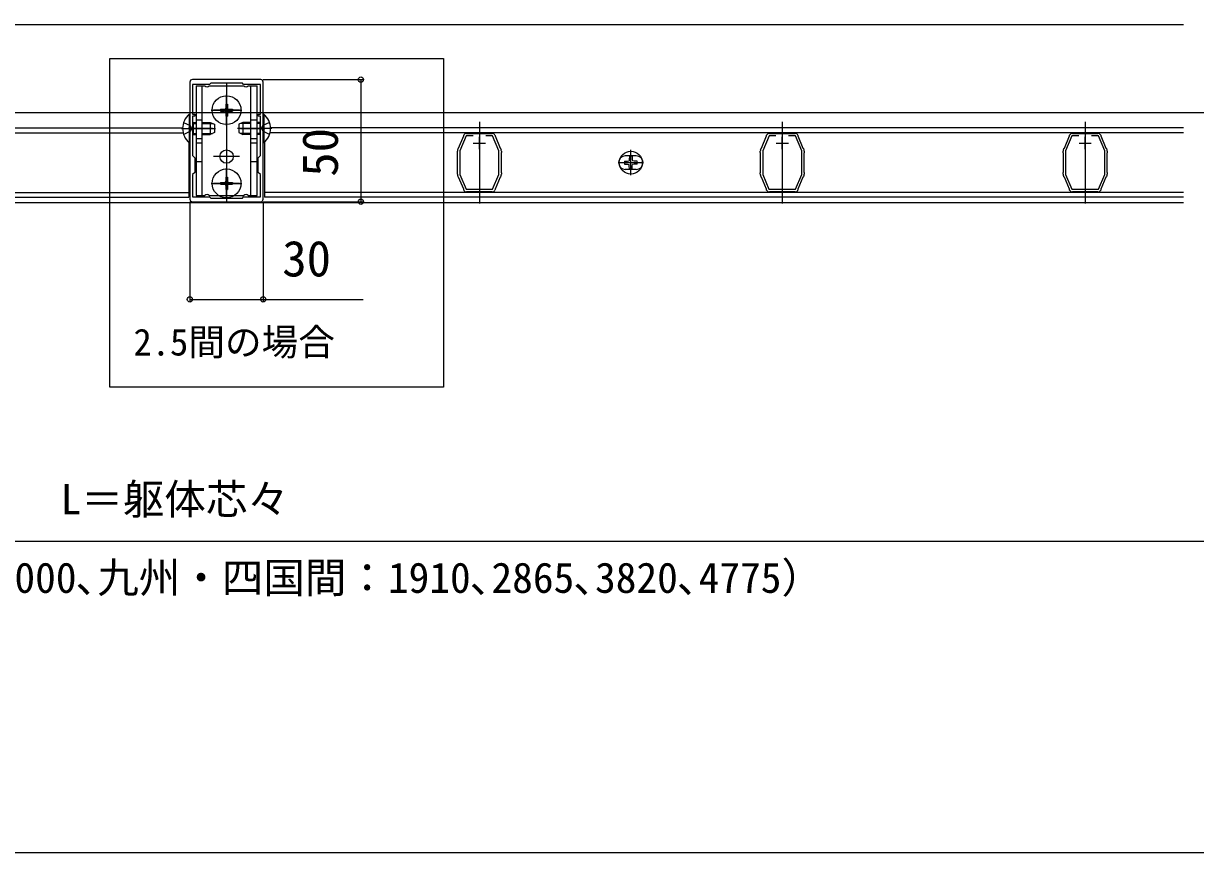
# Model space of a CAD drawing. Units: millimetres, scale not verified. Extents: x -875 to 875, y -1305 to 1298.
# Drawn here: x -61.1 to 418.7, y -1304.7 to -965.2 of the extents above; entities that cross this region are included whole.
import ezdxf
from ezdxf.enums import TextEntityAlignment as Align

# ---------------------------------------------------------------- set-up
doc = ezdxf.new("R2010")
doc.units = ezdxf.units.MM
doc.header["$LTSCALE"] = 8
for name, color, linetype in [('0-1_TABLE1', 7, 'Continuous'), ('0-3_YKK_11', 7, 'Continuous'), ('0-5_YKK_12', 2, 'Continuous'), ('0-6_YKK_13', 4, 'Continuous'), ('0-7_YKK_D', 6, 'Continuous'), ('0-8_YKK_ZWAK', 7, 'Continuous')]:
    doc.layers.add(name, color=color, linetype=linetype)
doc.styles.add('ＭＳ ゴシック', font='')
doc.styles.get('ＭＳ ゴシック').set_extended_font_data('MS Gothic')

msp = doc.modelspace()

# ---------------------------------------------------------------- linework, layer by layer
at = {"layer": '0-3_YKK_11'}
for p, q in [((36, -988.197), (8, -988.197)), ((7, -989.197), (7, -1037.197)), ((37, -1037.197), (37, -989.197)), ((125.5, -1016.7), (125.5, -1011.7)), ((249.5, -1016.7), (249.5, -1011.7)), ((373.5, -1016.7), (373.5, -1011.7)), ((123, -1014.2), (128, -1014.2)), ((247, -1014.2), (252, -1014.2)), ((371, -1014.2), (376, -1014.2)), ((8, -1038.197), (36, -1038.197))]:
    msp.add_line(p, q, dxfattribs=at)
msp.add_lwpolyline([(35.9, -1019.297), (35.9, -1003.197), (35, -1003.197), (35, -1002.397), (35.9, -1002.397), (35.9, -990.197), (29, -990.197), (28.5, -989.697), (15.5, -989.697), (15, -990.197), (8.1, -990.197), (8.1, -1002.397), (9, -1002.397), (9, -1003.197), (8.1, -1003.197), (8.1, -1019.297), (9, -1020.197), (9, -1026.197), (8.1, -1027.097), (8.1, -1036.197), (15, -1036.197), (15.5, -1036.697), (28.5, -1036.697), (29, -1036.197), (35.9, -1036.197), (35.9, -1027.097), (35, -1026.197), (35, -1020.197)], close=True, dxfattribs=at)
for points in [[(116.617, -1016.901), (116.817, -1016.424), (116.915, -1016.321), (117.012, -1016.219), (119.091, -1011.275), (119.097, -1011.138), (119.112, -1010.983)], [(122.91, -1011.2), (120.098, -1011.2), (117.5, -1017.382), (117.5, -1027.018), (120.056, -1033.1), (130.944, -1033.1), (133.5, -1027.019), (133.5, -1017.382), (130.902, -1011.2), (128.09, -1011.2)], [(120.28, -1010.207), (120.429, -1010.253), (120.557, -1010.3), (130.443, -1010.3), (130.571, -1010.253), (130.72, -1010.207)], [(131.888, -1010.983), (131.903, -1011.138), (131.909, -1011.275), (133.988, -1016.219), (134.085, -1016.321), (134.183, -1016.424), (134.383, -1016.901)], [(240.617, -1016.901), (240.817, -1016.424), (240.915, -1016.321), (241.012, -1016.219), (243.091, -1011.275), (243.097, -1011.138), (243.112, -1010.983)], [(246.91, -1011.2), (244.098, -1011.2), (241.5, -1017.382), (241.5, -1027.018), (244.056, -1033.1), (254.944, -1033.1), (257.5, -1027.019), (257.5, -1017.382), (254.902, -1011.2), (252.09, -1011.2)], [(244.28, -1010.207), (244.429, -1010.253), (244.557, -1010.3), (254.443, -1010.3), (254.571, -1010.253), (254.72, -1010.207)], [(255.888, -1010.983), (255.903, -1011.138), (255.909, -1011.275), (257.988, -1016.219), (258.085, -1016.321), (258.183, -1016.424), (258.383, -1016.901)], [(364.617, -1016.901), (364.817, -1016.424), (364.915, -1016.321), (365.012, -1016.219), (367.091, -1011.275), (367.097, -1011.138), (367.112, -1010.983)], [(370.91, -1011.2), (368.098, -1011.2), (365.5, -1017.382), (365.5, -1027.018), (368.056, -1033.1), (378.944, -1033.1), (381.5, -1027.019), (381.5, -1017.382), (378.902, -1011.2), (376.09, -1011.2)], [(368.28, -1010.207), (368.429, -1010.253), (368.557, -1010.3), (378.443, -1010.3), (378.571, -1010.253), (378.72, -1010.207)], [(379.888, -1010.983), (379.903, -1011.138), (379.909, -1011.275), (381.988, -1016.219), (382.085, -1016.321), (382.183, -1016.424), (382.383, -1016.901)], [(116.5, -1026.918), (116.5, -1026.4), (116.55, -1026.268), (116.6, -1026.135), (116.6, -1018.265), (116.55, -1018.132), (116.5, -1018), (116.5, -1017.482)], [(134.5, -1017.482), (134.5, -1018), (134.45, -1018.132), (134.4, -1018.265), (134.4, -1026.135), (134.45, -1026.268), (134.5, -1026.4), (134.5, -1026.918)], [(240.5, -1026.918), (240.5, -1026.4), (240.55, -1026.268), (240.6, -1026.135), (240.6, -1018.265), (240.55, -1018.132), (240.5, -1018), (240.5, -1017.482)], [(258.5, -1017.482), (258.5, -1018), (258.45, -1018.132), (258.4, -1018.265), (258.4, -1026.135), (258.45, -1026.268), (258.5, -1026.4), (258.5, -1026.918)], [(364.5, -1026.918), (364.5, -1026.4), (364.55, -1026.268), (364.6, -1026.135), (364.6, -1018.265), (364.55, -1018.132), (364.5, -1018), (364.5, -1017.482)], [(382.5, -1017.482), (382.5, -1018), (382.45, -1018.132), (382.4, -1018.265), (382.4, -1026.135), (382.45, -1026.268), (382.5, -1026.4), (382.5, -1026.918)], [(119.113, -1033.417), (119.097, -1033.262), (119.091, -1033.125), (117.012, -1028.181), (116.915, -1028.079), (116.817, -1027.976), (116.617, -1027.499)], [(134.383, -1027.499), (134.183, -1027.976), (134.085, -1028.079), (133.988, -1028.181), (131.909, -1033.125), (131.903, -1033.262), (131.888, -1033.417)], [(243.113, -1033.417), (243.097, -1033.262), (243.091, -1033.125), (241.012, -1028.181), (240.915, -1028.079), (240.817, -1027.976), (240.617, -1027.499)], [(258.383, -1027.499), (258.183, -1027.976), (258.085, -1028.079), (257.988, -1028.181), (255.909, -1033.125), (255.903, -1033.262), (255.888, -1033.417)], [(367.113, -1033.417), (367.097, -1033.262), (367.091, -1033.125), (365.012, -1028.181), (364.915, -1028.079), (364.817, -1027.976), (364.617, -1027.499)], [(382.383, -1027.499), (382.183, -1027.976), (382.085, -1028.079), (381.988, -1028.181), (379.909, -1033.125), (379.903, -1033.262), (379.888, -1033.417)], [(130.443, -1034.1), (120.557, -1034.1), (120.429, -1034.147), (120.28, -1034.192)], [(130.72, -1034.192), (130.572, -1034.147), (130.443, -1034.1)], [(254.443, -1034.1), (244.557, -1034.1), (244.429, -1034.147), (244.28, -1034.192)], [(254.72, -1034.192), (254.572, -1034.147), (254.443, -1034.1)], [(378.443, -1034.1), (368.557, -1034.1), (368.429, -1034.147), (368.28, -1034.192)], [(378.72, -1034.192), (378.572, -1034.147), (378.443, -1034.1)]]:
    msp.add_lwpolyline(points, dxfattribs=at)
for centre, radius, start, end in [((8, -989.197), 1, 90.00001, 179.99999), ((36, -989.197), 1, 0.00001, 89.99999), ((120.43, -1011.7), 1.5, 95.73914, 151.44347), ((130.57, -1011.7), 1.5, 28.55592, 84.26083), ((244.43, -1011.7), 1.5, 95.73914, 151.44347), ((254.57, -1011.7), 1.5, 28.55592, 84.26083), ((368.43, -1011.7), 1.5, 95.73914, 151.44347), ((378.57, -1011.7), 1.5, 28.55592, 84.26083), ((118, -1017.482), 1.5, 157.21234, 180.00008), ((133, -1017.482), 1.5, 360, 22.78773), ((242, -1017.482), 1.5, 157.21234, 180.00008), ((257, -1017.482), 1.5, 360, 22.78773), ((366, -1017.482), 1.5, 157.21234, 180.00008), ((381, -1017.482), 1.5, 360, 22.78773), ((118, -1026.918), 1.5, 179.99998, 202.78771), ((133, -1026.918), 1.5, 337.21255, 0.00006), ((242, -1026.918), 1.5, 179.99998, 202.78771), ((257, -1026.918), 1.5, 337.21255, 0.00006), ((366, -1026.918), 1.5, 179.99998, 202.78771), ((381, -1026.918), 1.5, 337.21255, 0.00006), ((120.43, -1032.7), 1.5, 208.55565, 264.26079), ((130.57, -1032.7), 1.5, 275.73925, 331.44438), ((244.43, -1032.7), 1.5, 208.55565, 264.26079), ((254.57, -1032.7), 1.5, 275.73925, 331.44438), ((368.43, -1032.7), 1.5, 208.55565, 264.26079), ((378.57, -1032.7), 1.5, 275.73925, 331.44438), ((8, -1037.197), 1, 180.00001, 269.99999), ((36, -1037.197), 1, 270.00001, 359.99999)]:
    msp.add_arc(centre, radius, start, end, dxfattribs=at)
at = {"layer": '0-5_YKK_12'}
for p, q in [((-590.5, -965.7), (413.699, -965.7)), ((-685.5, -1001.7), (729.5, -1001.7)), ((125.5, -1005.5), (125.5, -1038.9)), ((249.5, -1005.5), (249.5, -1038.9)), ((373.5, -1005.5), (373.5, -1038.9)), ((-590, -1008), (4.003, -1008)), ((-590, -1010), (4.213, -1010)), ((413.699, -1010), (39.787, -1010)), ((413.699, -1008), (39.997, -1008)), ((6.5, -1013.882), (6.5, -1036.4)), ((37.5, -1013.882), (37.5, -1036.4)), ((189.75, -1019.445), (185.25, -1019.445)), ((189.75, -1024.945), (185.25, -1024.945)), ((-590, -1034.4), (6.5, -1034.4)), ((-590, -1036.4), (6.5, -1036.4)), ((413.699, -1034.4), (37.5, -1034.4)), ((413.699, -1036.4), (37.5, -1036.4)), ((413.699, -1038.7), (-590.5, -1038.7))]:
    msp.add_line(p, q, dxfattribs=at)
msp.add_lwpolyline([(-25.826, -979.602), (110.77, -979.602), (110.77, -1114.071), (-25.826, -1114.071)], close=True, dxfattribs=at)
for centre, start, end in [((185.25, -1022.195), 90, 270), ((189.75, -1022.195), 270, 90)]:
    msp.add_arc(centre, 2.75, start, end, dxfattribs=at)
at = {"layer": '0-6_YKK_13'}
for p, q in [((9.5, -990.703), (13.134, -990.703)), ((9.5, -990.703), (9.5, -1035.703)), ((12, -1035.703), (12, -990.703)), ((14.866, -990.703), (29.134, -990.703)), ((22, -989.503), (22, -1038.703)), ((30.866, -990.703), (34.5, -990.703)), ((32, -1035.703), (32, -990.703)), ((34.5, -1035.703), (34.5, -990.703)), ((22, -1007.004), (22, -994.404)), ((6.752, -1002.303), (7, -1002.303)), ((6.752, -1002.303), (6.752, -1014.103)), ((7, -1014.103), (7, -1002.303)), ((15.7, -1000.704), (28.3, -1000.704)), ((27.3, -1000.704), (16.7, -1000.704)), ((19.5, -1000.354), (19.5, -1001.054)), ((19.5, -1000.354), (21.15, -1000.354)), ((19.5, -1001.054), (21.15, -1001.054)), ((21.65, -998.204), (22.35, -998.204)), ((21.65, -998.204), (21.65, -999.854)), ((21.65, -1001.554), (21.65, -1003.204)), ((22.35, -998.204), (22.35, -999.854)), ((22.35, -1001.554), (22.35, -1003.204)), ((22.85, -1000.354), (24.5, -1000.354)), ((22.85, -1001.054), (24.5, -1001.054)), ((24.5, -1000.354), (24.5, -1001.054)), ((37, -1014.103), (37, -1002.303)), ((37.248, -1002.303), (37, -1002.303)), ((37.248, -1002.303), (37.248, -1014.103)), ((4.417, -1005.703), (7.135, -1007.058)), ((7.744, -1008.203), (7.135, -1007.058)), ((8.4, -1005.703), (8.1, -1005.812)), ((8.4, -1006.136), (8.1, -1006.073)), ((8.4, -1005.703), (8.4, -1010.703)), ((8.4, -1005.703), (9.5, -1005.703)), ((8.4, -1006.136), (9.5, -1006.136)), ((9.5, -1004.703), (12, -1004.703)), ((12, -1005.703), (15.3, -1005.703)), ((12, -1006.136), (16.22, -1006.136)), ((15.3, -1005.703), (17, -1006.503)), ((15.3, -1005.703), (15.3, -1010.703)), ((17, -1006.503), (17, -1009.903)), ((21.65, -1003.204), (22.35, -1003.204)), ((28.7, -1005.703), (27, -1006.503)), ((27, -1006.503), (27, -1009.903)), ((32, -1006.136), (27.78, -1006.136)), ((32, -1005.703), (28.7, -1005.703)), ((28.7, -1005.703), (28.7, -1010.703)), ((32, -1004.703), (34.5, -1004.703)), ((35.6, -1005.703), (34.5, -1005.703)), ((35.6, -1006.136), (34.5, -1006.136)), ((35.6, -1005.703), (35.6, -1010.703)), ((35.6, -1005.703), (35.9, -1005.812)), ((35.6, -1006.136), (35.9, -1006.073)), ((36.256, -1008.203), (36.865, -1007.058)), ((39.583, -1005.703), (36.865, -1007.058)), ((3.5, -1008.203), (17.5, -1008.203)), ((4.417, -1010.703), (7.135, -1009.348)), ((16.3, -1008.203), (6.3, -1008.203)), ((7.744, -1008.203), (7.135, -1009.348)), ((8.4, -1010.27), (8.1, -1010.333)), ((8.4, -1010.703), (8.1, -1010.594)), ((8.4, -1010.27), (9.5, -1010.27)), ((8.4, -1010.703), (9.5, -1010.703)), ((9.5, -1012.337), (12, -1012.337)), ((12, -1010.27), (16.22, -1010.27)), ((12, -1010.703), (15.3, -1010.703)), ((17, -1009.903), (15.3, -1010.703)), ((40.5, -1008.203), (26.5, -1008.203)), ((27, -1009.903), (28.7, -1010.703)), ((27.7, -1008.203), (37.7, -1008.203)), ((32, -1010.27), (27.78, -1010.27)), ((32, -1010.703), (28.7, -1010.703)), ((32, -1012.337), (34.5, -1012.337)), ((35.6, -1010.27), (34.5, -1010.27)), ((35.6, -1010.703), (34.5, -1010.703)), ((35.6, -1010.27), (35.9, -1010.333)), ((35.6, -1010.703), (35.9, -1010.594)), ((36.256, -1008.203), (36.865, -1009.348)), ((39.583, -1010.703), (36.865, -1009.348)), ((6.752, -1014.103), (7, -1014.103)), ((9.5, -1014.069), (12, -1014.069)), ((32, -1014.069), (34.5, -1014.069)), ((37.248, -1014.103), (37, -1014.103)), ((187.5, -1027.374), (187.5, -1017.016)), ((9.5, -1021.703), (12, -1021.703)), ((27.3, -1019.704), (16.7, -1019.704)), ((32, -1021.703), (34.5, -1021.703)), ((184.858, -1021.606), (186.162, -1021.584)), ((186.162, -1021.584), (186.77, -1021.465)), ((186.889, -1020.856), (186.77, -1021.465)), ((186.911, -1019.552), (186.889, -1020.856)), ((188.089, -1019.552), (188.111, -1020.856)), ((188.111, -1020.856), (188.23, -1021.465)), ((188.838, -1021.584), (188.23, -1021.465)), ((190.142, -1021.606), (188.838, -1021.584)), ((22, -1037), (22, -1024.4)), ((182.321, -1022.195), (192.679, -1022.195)), ((184.858, -1022.783), (186.162, -1022.806)), ((186.162, -1022.806), (186.77, -1022.924)), ((186.889, -1023.533), (186.77, -1022.924)), ((186.911, -1024.837), (186.889, -1023.533)), ((188.089, -1024.837), (188.111, -1023.533)), ((188.111, -1023.533), (188.23, -1022.924)), ((188.838, -1022.806), (188.23, -1022.924)), ((190.142, -1022.783), (188.838, -1022.806)), ((15.7, -1030.7), (28.3, -1030.7)), ((27.3, -1030.7), (16.7, -1030.7)), ((19.5, -1030.35), (19.5, -1031.05)), ((19.5, -1030.35), (21.15, -1030.35)), ((19.5, -1031.05), (21.15, -1031.05)), ((21.65, -1028.2), (22.35, -1028.2)), ((21.65, -1028.2), (21.65, -1029.85)), ((21.65, -1031.55), (21.65, -1033.2)), ((22.35, -1028.2), (22.35, -1029.85)), ((22.35, -1031.55), (22.35, -1033.2)), ((22.85, -1030.35), (24.5, -1030.35)), ((22.85, -1031.05), (24.5, -1031.05)), ((24.5, -1030.35), (24.5, -1031.05)), ((9.5, -1035.703), (13.134, -1035.703)), ((14.866, -1035.703), (29.134, -1035.703)), ((21.65, -1033.2), (22.35, -1033.2)), ((30.866, -1035.703), (34.5, -1035.703))]:
    msp.add_line(p, q, dxfattribs=at)
for centre, radius in [((22, -1000.704), 5.9), ((22, -1019.704), 2.75), ((187.5, -1022.195), 4.708), ((22, -1030.7), 5.9)]:
    msp.add_circle(centre, radius, dxfattribs=at)
for centre, radius, start, end in [((14, -990.203), 1, 210, 330), ((30, -990.203), 1, 210, 330), ((11.7, -1008.203), 7.7, 129.98312, 230.01688), ((21.15, -999.854), 0.5, 270, 0), ((21.15, -1001.554), 0.5, 0, 90), ((22.85, -999.854), 0.5, 180, 270), ((22.85, -1001.554), 0.5, 90, 180), ((32.3, -1008.203), 7.7, 309.98312, 50.01688), ((187.5, -1022.195), 2.707, 167.44414, 192.55586), ((187.5, -1022.195), 2.707, 77.44414, 102.55586), ((187.5, -1022.195), 2.707, 347.44414, 12.55586), ((187.5, -1022.195), 2.707, 257.44414, 282.55586), ((21.15, -1029.85), 0.5, 270, 0), ((21.15, -1031.55), 0.5, 0, 90), ((22.85, -1029.85), 0.5, 180, 270), ((22.85, -1031.55), 0.5, 90, 180), ((14, -1036.203), 1, 30, 150), ((30, -1036.203), 1, 30, 150)]:
    msp.add_arc(centre, radius, start, end, dxfattribs=at)
at = {"layer": '0-7_YKK_D'}
for p, q in [((37, -988.197), (78, -988.197)), ((77, -988.197), (77, -1038.197)), ((7, -1038.197), (7, -1079.197)), ((37, -1038.197), (37, -1079.197)), ((37, -1038.197), (78, -1038.197)), ((-610.5, -1177.2), (654.5, -1177.2))]:
    msp.add_line(p, q, dxfattribs=at)
msp.add_lwpolyline([(7, -1078.197), (37, -1078.197), (77.891, -1078.197)], dxfattribs=at)
for centre in [(77, -988.197), (77, -1038.197), (7, -1078.197), (37, -1078.197)]:
    msp.add_circle(centre, 1.075, dxfattribs=at)
at = {"layer": '0-8_YKK_ZWAK'}
msp.add_lwpolyline([(-875, -1304.7), (875, -1304.7), (875, 1245.3)], dxfattribs=at)

# ---------------------------------------------------------------- texts
at = {"layer": '0-1_TABLE1', "style": 'ＭＳ ゴシック'}
msp.add_text('2.5間の場合', height=11, dxfattribs=at).set_placement((-16.108, -1104.474), align=Align.BOTTOM_LEFT)
at = {"layer": '0-7_YKK_D', "style": 'ＭＳ ゴシック'}
msp.add_text('50', height=14.66, rotation=90, dxfattribs=at).set_placement((72, -1027.969), align=Align.BOTTOM_LEFT)
for s, height, p in [('30', 14.66, (44.823, -1073.197)), ('L＝躯体芯々', 12.46, (-45.903, -1169.978)), ('（関東間：1820､2730､3640､4550､MM：2000､3000､4000､5000､九州・四国間：1910､2865､3820､4775）', 12.46, (-489.062, -1202.098))]:
    msp.add_text(s, height=height, dxfattribs=at).set_placement(p, align=Align.BOTTOM_LEFT)

doc.saveas('drawing.dxf')
